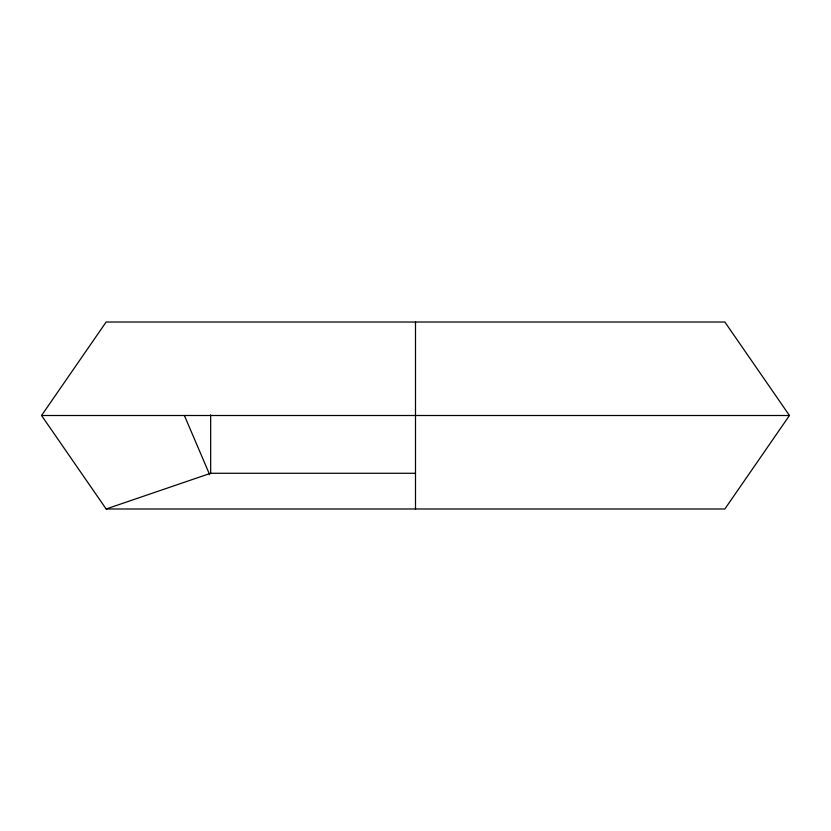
<?xml version="1.0" encoding="UTF-8"?>
<svg xmlns="http://www.w3.org/2000/svg" width="831" height="831" viewBox="0 0 831 831"><rect width="100%" height="100%" fill="white"/><g stroke="black" fill="none" stroke-linecap="round" stroke-linejoin="round"><path stroke-width="1.25" d="M41.55 415.5L106.15 322.013L724.85 322.013L789.45 415.5L724.85 508.988L106.15 508.988L41.55 415.5L789.45 415.5M106.15 508.988L210.669 473.275L415.5 473.275M184.389 415.5L209.651 474.667M415.5 322.013L415.5 508.988M210.669 414.856L210.669 473.275"/></g></svg>
